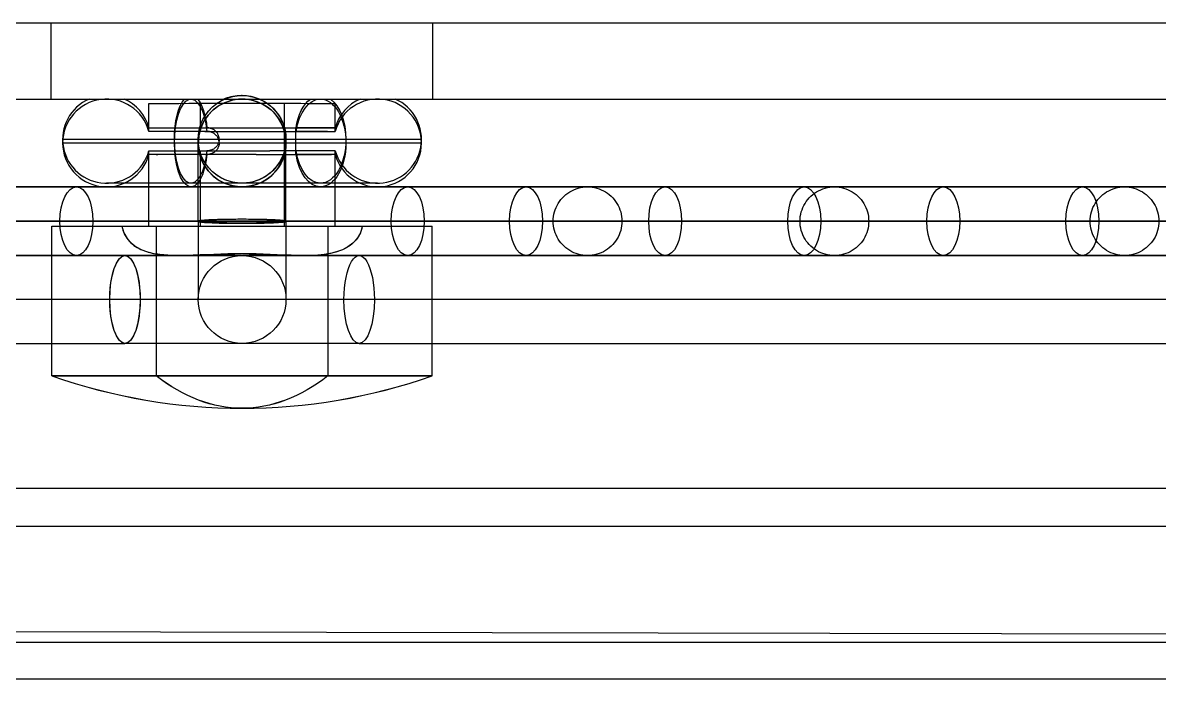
# Model space of a CAD drawing. Extents: x 0 to 390, y 0 to 1157.
# Drawn here: x 290.75 to 320.53, y 299.01 to 316.21 of the extents above; entities that cross this region are included whole.
import ezdxf

# ---------------------------------------------------------------- set-up
doc = ezdxf.new("R2010")
doc.units = 0
doc.layers.add('-15N-THT. THIẾT BỊ ĐÓNG MỞ', color=40, linetype='CONTINUOUS')

# ---------------------------------------------------------------- blocks, each defined once
blk = doc.blocks.new('06 - N - SC VSD CHIẾU HÔNG ATV630C11~C16N4')
at = {"layer": '-15N-THT. THIẾT BỊ ĐÓNG MỞ'}
for p, q in [((-174.5, -262.3), (-12.5, -262.3)), ((-98.498, -264.3), (-98.498, -262.3)), ((-88.502, -264.3), (-88.502, -262.3)), ((-183, -264.3), (-4, -264.3)), ((-94.165, -264.417), (-94.038, -264.339)), ((-94.038, -264.339), (-93.897, -264.276)), ((-93.985, -264.3), (-93.936, -264.281)), ((-93.936, -264.281), (-93.886, -264.263)), ((-93.764, -264.331), (-93.936, -264.386)), ((-93.897, -264.276), (-93.744, -264.231)), ((-93.886, -264.263), (-93.835, -264.248)), ((-93.835, -264.248), (-93.783, -264.235)), ((-93.783, -264.235), (-93.731, -264.224)), ((-93.591, -264.304), (-93.764, -264.331)), ((-93.744, -264.231), (-93.58, -264.208)), ((-93.731, -264.224), (-93.678, -264.216)), ((-93.678, -264.216), (-93.625, -264.21)), ((-93.625, -264.21), (-93.571, -264.206)), ((-93.42, -264.303), (-93.591, -264.304)), ((-93.58, -264.208), (-93.409, -264.208)), ((-93.571, -264.206), (-93.518, -264.205)), ((-93.518, -264.205), (-93.459, -264.206)), ((-93.5, -264.205), (-93.518, -264.205)), ((-93.459, -264.206), (-93.4, -264.211)), ((-93.256, -264.326), (-93.42, -264.303)), ((-93.409, -264.208), (-93.236, -264.236)), ((-93.4, -264.211), (-93.341, -264.218)), ((-93.341, -264.218), (-93.283, -264.229)), ((-93.283, -264.229), (-93.226, -264.242)), ((-93.103, -264.371), (-93.256, -264.326)), ((-93.236, -264.236), (-93.064, -264.291)), ((-93.226, -264.242), (-93.169, -264.259)), ((-93.169, -264.259), (-93.114, -264.278)), ((-93.114, -264.278), (-93.059, -264.3)), ((-93.064, -264.291), (-92.899, -264.374)), ((-95.941, -265.052), (-95.941, -264.412)), ((-95.941, -265.147), (-95.941, -264.412)), ((-94.602, -264.412), (-94.602, -265.052)), ((-94.602, -264.412), (-94.602, -265.147)), ((-94.452, -264.71), (-94.372, -264.605)), ((-94.254, -264.581), (-94.388, -264.719)), ((-94.372, -264.605), (-94.276, -264.506)), ((-94.276, -264.506), (-94.165, -264.417)), ((-94.101, -264.47), (-94.254, -264.581)), ((-93.936, -264.386), (-94.101, -264.47)), ((-92.962, -264.434), (-93.103, -264.371)), ((-92.835, -264.512), (-92.962, -264.434)), ((-92.899, -264.374), (-92.746, -264.486)), ((-92.724, -264.601), (-92.835, -264.512)), ((-92.746, -264.486), (-92.612, -264.624)), ((-92.628, -264.7), (-92.724, -264.601)), ((-92.612, -264.624), (-92.501, -264.785)), ((-92.398, -264.412), (-92.398, -267.629)), ((-92.398, -264.412), (-92.398, -265.147)), ((-91.06, -265.052), (-91.059, -264.412)), ((-91.06, -265.147), (-91.059, -264.412)), ((-94.606, -265.039), (-94.568, -264.929)), ((-94.499, -264.88), (-94.581, -265.059)), ((-94.568, -264.929), (-94.517, -264.818)), ((-94.517, -264.818), (-94.452, -264.71)), ((-94.388, -264.719), (-94.499, -264.88)), ((-92.548, -264.805), (-92.628, -264.7)), ((-92.483, -264.913), (-92.548, -264.805)), ((-92.501, -264.785), (-92.419, -264.964)), ((-92.432, -265.024), (-92.483, -264.913)), ((-92.419, -264.964), (-92.367, -265.156)), ((-95.94, -265.052), (-93.808, -265.052)), ((-94.421, -265.147), (-95.94, -265.147)), ((-95.922, -265.147), (-95.934, -265.147)), ((-94.584, -265.147), (-95.922, -265.147)), ((-95.444, -265.052), (-95.341, -265.052)), ((-95.341, -265.052), (-94.421, -265.052)), ((-94.633, -265.251), (-94.65, -265.52)), ((-94.65, -265.428), (-94.645, -265.253)), ((-94.645, -265.253), (-94.631, -265.147)), ((-94.581, -265.059), (-94.633, -265.251)), ((-94.631, -265.147), (-94.606, -265.039)), ((-94.48, -265.147), (-94.584, -265.147)), ((-94.48, -265.147), (-91.06, -265.147)), ((-94.404, -265.052), (-94.421, -265.052)), ((-94.404, -265.147), (-94.421, -265.147)), ((-94.388, -265.054), (-94.404, -265.052)), ((-94.388, -265.149), (-94.404, -265.147)), ((-94.372, -265.056), (-94.388, -265.054)), ((-94.372, -265.151), (-94.388, -265.149)), ((-94.355, -265.059), (-94.372, -265.056)), ((-94.355, -265.154), (-94.372, -265.151)), ((-94.339, -265.062), (-94.355, -265.059)), ((-94.339, -265.157), (-94.355, -265.154)), ((-94.324, -265.067), (-94.339, -265.062)), ((-94.324, -265.162), (-94.339, -265.157)), ((-94.308, -265.072), (-94.324, -265.067)), ((-94.308, -265.167), (-94.324, -265.162)), ((-94.293, -265.078), (-94.308, -265.072)), ((-94.293, -265.173), (-94.308, -265.167)), ((-94.278, -265.085), (-94.293, -265.078)), ((-94.278, -265.18), (-94.293, -265.173)), ((-94.263, -265.092), (-94.278, -265.085)), ((-94.263, -265.187), (-94.278, -265.18)), ((-94.249, -265.1), (-94.263, -265.092)), ((-94.249, -265.195), (-94.263, -265.187)), ((-94.235, -265.109), (-94.249, -265.1)), ((-94.235, -265.204), (-94.249, -265.195)), ((-94.222, -265.118), (-94.235, -265.109)), ((-94.222, -265.213), (-94.235, -265.204)), ((-94.21, -265.128), (-94.222, -265.118)), ((-94.21, -265.223), (-94.222, -265.213)), ((-94.198, -265.138), (-94.21, -265.128)), ((-94.198, -265.233), (-94.21, -265.223)), ((-94.186, -265.149), (-94.198, -265.138)), ((-94.186, -265.244), (-94.198, -265.233)), ((-94.175, -265.16), (-94.186, -265.149)), ((-94.175, -265.255), (-94.186, -265.244)), ((-94.165, -265.172), (-94.175, -265.16)), ((-94.165, -265.267), (-94.175, -265.255)), ((-94.156, -265.185), (-94.165, -265.172)), ((-94.147, -265.197), (-94.156, -265.185)), ((-94.139, -265.211), (-94.147, -265.197)), ((-94.131, -265.224), (-94.139, -265.211)), ((-94.125, -265.238), (-94.131, -265.224)), ((-94.119, -265.252), (-94.125, -265.238)), ((-94.114, -265.266), (-94.119, -265.252)), ((-93.808, -265.052), (-93.6, -265.052)), ((-93.6, -265.052), (-91.132, -265.052)), ((-92.394, -265.134), (-92.432, -265.024)), ((-92.369, -265.242), (-92.394, -265.134)), ((-92.355, -265.348), (-92.369, -265.242)), ((-92.367, -265.156), (-92.35, -265.428)), ((-91.06, -265.052), (-92.088, -265.052)), ((-92.088, -265.658), (-92.088, -265.052)), ((-91.324, -265.147), (-92.088, -265.147)), ((-92.088, -265.753), (-92.088, -265.147)), ((-91.261, -265.147), (-91.324, -265.147)), ((-91.132, -265.052), (-91.09, -265.052)), ((-98.2, -265.355), (-88.8, -265.355)), ((-98.2, -265.45), (-88.8, -265.45)), ((-94.65, -265.355), (-94.65, -265.355)), ((-94.65, -267.502), (-94.65, -265.355)), ((-94.645, -265.457), (-94.65, -265.428)), ((-94.65, -265.45), (-94.65, -265.45)), ((-94.65, -265.52), (-94.633, -265.649)), ((-94.631, -265.563), (-94.645, -265.457)), ((-94.175, -265.549), (-94.186, -265.561)), ((-94.165, -265.537), (-94.175, -265.549)), ((-94.156, -265.28), (-94.165, -265.267)), ((-94.156, -265.525), (-94.165, -265.537)), ((-94.147, -265.292), (-94.156, -265.28)), ((-94.147, -265.512), (-94.156, -265.525)), ((-94.139, -265.306), (-94.147, -265.292)), ((-94.139, -265.499), (-94.147, -265.512)), ((-94.131, -265.319), (-94.139, -265.306)), ((-94.131, -265.486), (-94.139, -265.499)), ((-94.125, -265.333), (-94.131, -265.319)), ((-94.125, -265.472), (-94.131, -265.486)), ((-94.119, -265.347), (-94.125, -265.333)), ((-94.119, -265.458), (-94.125, -265.472)), ((-94.119, -265.553), (-94.125, -265.567)), ((-94.114, -265.361), (-94.119, -265.347)), ((-94.114, -265.444), (-94.119, -265.458)), ((-94.114, -265.539), (-94.119, -265.553)), ((-94.11, -265.281), (-94.114, -265.266)), ((-94.109, -265.376), (-94.114, -265.361)), ((-94.11, -265.429), (-94.114, -265.444)), ((-94.109, -265.524), (-94.114, -265.539)), ((-94.106, -265.295), (-94.11, -265.281)), ((-94.106, -265.414), (-94.11, -265.429)), ((-94.106, -265.391), (-94.109, -265.376)), ((-94.106, -265.51), (-94.109, -265.524)), ((-94.103, -265.31), (-94.106, -265.295)), ((-94.103, -265.405), (-94.106, -265.391)), ((-94.103, -265.4), (-94.106, -265.414)), ((-94.103, -265.495), (-94.106, -265.51)), ((-94.101, -265.325), (-94.103, -265.31)), ((-94.101, -265.385), (-94.103, -265.4)), ((-94.101, -265.42), (-94.103, -265.405)), ((-94.101, -265.48), (-94.103, -265.495)), ((-94.1, -265.34), (-94.101, -265.325)), ((-94.1, -265.37), (-94.101, -265.385)), ((-94.1, -265.435), (-94.101, -265.42)), ((-94.1, -265.465), (-94.101, -265.48)), ((-94.1, -265.355), (-94.1, -265.34)), ((-94.1, -265.355), (-94.1, -265.37)), ((-94.1, -265.45), (-94.1, -265.435)), ((-94.1, -265.45), (-94.1, -265.465)), ((-92.367, -265.554), (-92.419, -265.746)), ((-92.369, -265.658), (-92.355, -265.552)), ((-92.35, -265.428), (-92.367, -265.554)), ((-92.35, -265.52), (-92.355, -265.348)), ((-92.355, -265.552), (-92.35, -265.52)), ((-92.35, -265.355), (-92.35, -265.355)), ((-92.35, -267.502), (-92.35, -265.355)), ((-92.35, -265.45), (-92.35, -265.45)), ((-95.941, -267.629), (-95.941, -265.658)), ((-95.941, -267.63), (-95.941, -265.753)), ((-95.94, -265.658), (-92.978, -265.658)), ((-95.458, -265.753), (-95.94, -265.753)), ((-95.751, -265.753), (-95.704, -265.753)), ((-94.421, -265.753), (-95.704, -265.753)), ((-95.388, -265.753), (-95.458, -265.753)), ((-93.246, -265.753), (-95.388, -265.753)), ((-94.633, -265.649), (-94.581, -265.841)), ((-94.606, -265.671), (-94.631, -265.563)), ((-94.568, -265.781), (-94.606, -265.671)), ((-94.602, -265.658), (-94.602, -267.629)), ((-94.602, -265.753), (-94.602, -267.63)), ((-94.581, -265.841), (-94.499, -266.02)), ((-94.517, -265.891), (-94.568, -265.781)), ((-94.404, -265.657), (-94.421, -265.658)), ((-94.404, -265.753), (-94.421, -265.753)), ((-94.388, -265.656), (-94.404, -265.657)), ((-94.388, -265.751), (-94.404, -265.753)), ((-94.372, -265.654), (-94.388, -265.656)), ((-94.372, -265.749), (-94.388, -265.751)), ((-94.355, -265.651), (-94.372, -265.654)), ((-94.355, -265.746), (-94.372, -265.749)), ((-94.339, -265.647), (-94.355, -265.651)), ((-94.339, -265.743), (-94.355, -265.746)), ((-94.324, -265.643), (-94.339, -265.647)), ((-94.324, -265.738), (-94.339, -265.743)), ((-94.308, -265.638), (-94.324, -265.643)), ((-94.308, -265.733), (-94.324, -265.738)), ((-94.293, -265.632), (-94.308, -265.638)), ((-94.293, -265.727), (-94.308, -265.733)), ((-94.278, -265.625), (-94.293, -265.632)), ((-94.278, -265.72), (-94.293, -265.727)), ((-94.263, -265.618), (-94.278, -265.625)), ((-94.263, -265.713), (-94.278, -265.72)), ((-94.249, -265.61), (-94.263, -265.618)), ((-94.249, -265.705), (-94.263, -265.713)), ((-94.235, -265.601), (-94.249, -265.61)), ((-94.235, -265.696), (-94.249, -265.705)), ((-94.222, -265.592), (-94.235, -265.601)), ((-94.222, -265.687), (-94.235, -265.696)), ((-94.21, -265.582), (-94.222, -265.592)), ((-94.21, -265.677), (-94.222, -265.687)), ((-94.198, -265.572), (-94.21, -265.582)), ((-94.198, -265.667), (-94.21, -265.677)), ((-94.186, -265.561), (-94.198, -265.572)), ((-94.186, -265.656), (-94.198, -265.667)), ((-94.175, -265.645), (-94.186, -265.656)), ((-94.165, -265.633), (-94.175, -265.645)), ((-94.156, -265.62), (-94.165, -265.633)), ((-94.147, -265.607), (-94.156, -265.62)), ((-94.139, -265.594), (-94.147, -265.607)), ((-94.131, -265.581), (-94.139, -265.594)), ((-94.125, -265.567), (-94.131, -265.581)), ((-93.132, -265.753), (-93.246, -265.753)), ((-93.132, -265.753), (-91.198, -265.753)), ((-92.978, -265.658), (-92.777, -265.658)), ((-91.06, -265.658), (-92.777, -265.658)), ((-92.419, -265.746), (-92.501, -265.925)), ((-92.432, -265.876), (-92.394, -265.766)), ((-92.398, -265.753), (-92.398, -267.63)), ((-92.394, -265.766), (-92.369, -265.658)), ((-91.663, -265.753), (-92.088, -265.753)), ((-91.571, -265.753), (-91.663, -265.753)), ((-91.06, -265.753), (-91.571, -265.753)), ((-91.198, -265.753), (-91.155, -265.753)), ((-91.059, -267.629), (-91.059, -265.658)), ((-91.059, -267.63), (-91.059, -265.753)), ((-94.452, -266), (-94.517, -265.891)), ((-94.499, -266.02), (-94.388, -266.181)), ((-94.372, -266.105), (-94.452, -266)), ((-94.276, -266.203), (-94.372, -266.105)), ((-92.612, -266.086), (-92.746, -266.224)), ((-92.628, -266.2), (-92.548, -266.095)), ((-92.501, -265.925), (-92.612, -266.086)), ((-92.548, -266.095), (-92.483, -265.987)), ((-92.483, -265.987), (-92.432, -265.876)), ((-94.388, -266.181), (-94.254, -266.319)), ((-94.165, -266.293), (-94.276, -266.203)), ((-94.254, -266.319), (-94.101, -266.43)), ((-94.038, -266.371), (-94.165, -266.293)), ((-94.101, -266.43), (-93.936, -266.514)), ((-93.897, -266.434), (-94.038, -266.371)), ((-93.744, -266.479), (-93.897, -266.434)), ((-93.064, -266.419), (-93.236, -266.474)), ((-92.899, -266.335), (-93.064, -266.419)), ((-92.962, -266.466), (-92.835, -266.388)), ((-92.746, -266.224), (-92.899, -266.335)), ((-92.835, -266.388), (-92.724, -266.299)), ((-92.724, -266.299), (-92.628, -266.2)), ((-51.683, -266.601), (-136.476, -266.601)), ((-135.317, -266.6), (-98.459, -266.6)), ((-55.847, -266.601), (-132.196, -266.601)), ((-60.011, -266.601), (-127.916, -266.601)), ((-64.176, -266.6), (-123.636, -266.6)), ((-68.34, -266.6), (-115.513, -266.6)), ((-72.505, -266.6), (-111.869, -266.6)), ((-76.669, -266.6), (-108.226, -266.6)), ((-107.705, -266.6), (-81.031, -266.6)), ((-82.79, -266.6), (-104.582, -266.6)), ((-86.311, -266.6), (-100.938, -266.6)), ((-87.159, -266.6), (-99.957, -266.6)), ((-98.459, -266.6), (-97.693, -266.6)), ((-89.95, -266.505), (-97.05, -266.505)), ((-89.95, -266.6), (-97.05, -266.6)), ((-93.936, -266.514), (-93.764, -266.569)), ((-93.764, -266.569), (-93.591, -266.596)), ((-93.58, -266.502), (-93.744, -266.479)), ((-93.591, -266.596), (-93.42, -266.597)), ((-93.409, -266.501), (-93.58, -266.502)), ((-93.42, -266.597), (-93.256, -266.574)), ((-93.236, -266.474), (-93.409, -266.501)), ((-93.256, -266.574), (-93.103, -266.529)), ((-93.103, -266.529), (-92.962, -266.466)), ((-89.161, -266.6), (-88.404, -266.6)), ((-88.404, -266.6), (-50.524, -266.6)), ((-87.432, -266.6), (-86.062, -266.6)), ((-87.233, -266.6), (-84.316, -266.6)), ((-86.557, -266.6), (-87.159, -266.6)), ((-86.588, -266.6), (-84.46, -266.6)), ((-84.998, -266.6), (-86.311, -266.6)), ((-86.141, -266.6), (-79.48, -266.6)), ((-85.682, -266.6), (-82.044, -266.6)), ((-85.327, -266.6), (-77.929, -266.6)), ((-77.985, -266.6), (-84.998, -266.6)), ((-84.969, -266.765), (-84.918, -266.731)), ((-84.918, -266.731), (-84.864, -266.701)), ((-84.864, -266.701), (-84.809, -266.675)), ((-84.809, -266.675), (-84.751, -266.652)), ((-84.751, -266.652), (-84.693, -266.633)), ((-84.693, -266.633), (-84.633, -266.619)), ((-84.633, -266.619), (-84.573, -266.608)), ((-84.573, -266.608), (-84.511, -266.602)), ((-84.511, -266.602), (-84.45, -266.6)), ((-84.45, -266.6), (-84.389, -266.602)), ((-84.389, -266.602), (-84.327, -266.608)), ((-84.327, -266.608), (-84.267, -266.619)), ((-84.267, -266.619), (-84.207, -266.633)), ((-84.207, -266.633), (-84.149, -266.652)), ((-84.149, -266.652), (-84.091, -266.675)), ((-84.132, -266.6), (-79.771, -266.6)), ((-84.091, -266.675), (-84.036, -266.701)), ((-84.036, -266.701), (-83.982, -266.731)), ((-83.982, -266.731), (-83.931, -266.765)), ((-80.834, -266.6), (-82.79, -266.6)), ((-82.581, -266.6), (-77.499, -266.6)), ((-81.031, -266.6), (-75.226, -266.6)), ((-71.991, -266.6), (-80.834, -266.6)), ((-78.504, -266.765), (-78.453, -266.731)), ((-78.453, -266.731), (-78.399, -266.701)), ((-78.399, -266.701), (-78.344, -266.675)), ((-78.344, -266.675), (-78.286, -266.652)), ((-78.286, -266.652), (-78.228, -266.633)), ((-78.228, -266.633), (-78.168, -266.619)), ((-78.168, -266.619), (-78.108, -266.608)), ((-78.108, -266.608), (-78.046, -266.602)), ((-78.046, -266.602), (-77.985, -266.6)), ((-78.024, -266.6), (-77.985, -266.6)), ((-77.985, -266.6), (-77.924, -266.602)), ((-77.924, -266.602), (-77.862, -266.608)), ((-77.862, -266.608), (-77.802, -266.619)), ((-77.802, -266.619), (-77.742, -266.633)), ((-77.742, -266.633), (-77.684, -266.652)), ((-77.684, -266.652), (-77.626, -266.675)), ((-77.626, -266.675), (-77.571, -266.701)), ((-77.571, -266.701), (-77.517, -266.731)), ((-77.517, -266.731), (-77.466, -266.765)), ((-74.232, -266.6), (-76.669, -266.6)), ((-66.545, -266.6), (-74.232, -266.6)), ((-69.465, -266.6), (-72.505, -266.6)), ((-72.065, -266.6), (-71.32, -266.6)), ((-71.104, -266.6), (-71.991, -266.6)), ((-70.385, -266.6), (-71.32, -266.6)), ((-70.904, -266.765), (-70.853, -266.731)), ((-70.853, -266.731), (-70.799, -266.701)), ((-70.799, -266.701), (-70.744, -266.675)), ((-70.744, -266.675), (-70.686, -266.652)), ((-70.686, -266.652), (-70.628, -266.633)), ((-70.628, -266.633), (-70.568, -266.619)), ((-70.568, -266.619), (-70.508, -266.608)), ((-70.508, -266.608), (-70.446, -266.602)), ((-70.446, -266.602), (-70.385, -266.6)), ((-70.385, -266.6), (-70.324, -266.602)), ((-70.324, -266.602), (-70.262, -266.608)), ((-70.262, -266.608), (-70.202, -266.619)), ((-70.202, -266.619), (-70.142, -266.633)), ((-70.142, -266.633), (-70.084, -266.652)), ((-70.084, -266.652), (-70.026, -266.675)), ((-70.026, -266.675), (-69.971, -266.701)), ((-69.971, -266.701), (-69.917, -266.731)), ((-69.917, -266.731), (-69.866, -266.765)), ((-85.249, -267.086), (-85.219, -267.032)), ((-85.219, -267.032), (-85.185, -266.981)), ((-85.185, -266.981), (-85.148, -266.932)), ((-85.148, -266.932), (-85.108, -266.886)), ((-85.108, -266.886), (-85.064, -266.842)), ((-85.064, -266.842), (-85.018, -266.802)), ((-85.018, -266.802), (-84.969, -266.765)), ((-83.931, -266.765), (-83.882, -266.802)), ((-83.882, -266.802), (-83.836, -266.842)), ((-83.836, -266.842), (-83.792, -266.886)), ((-83.792, -266.886), (-83.752, -266.932)), ((-83.752, -266.932), (-83.715, -266.981)), ((-83.715, -266.981), (-83.681, -267.032)), ((-83.681, -267.032), (-83.651, -267.086)), ((-78.784, -267.086), (-78.754, -267.032)), ((-78.754, -267.032), (-78.72, -266.981)), ((-78.72, -266.981), (-78.683, -266.932)), ((-78.683, -266.932), (-78.643, -266.886)), ((-78.643, -266.886), (-78.599, -266.842)), ((-78.599, -266.842), (-78.553, -266.802)), ((-78.553, -266.802), (-78.504, -266.765)), ((-77.466, -266.765), (-77.417, -266.802)), ((-77.417, -266.802), (-77.371, -266.842)), ((-77.371, -266.842), (-77.327, -266.886)), ((-77.327, -266.886), (-77.287, -266.932)), ((-77.287, -266.932), (-77.25, -266.981)), ((-77.25, -266.981), (-77.216, -267.032)), ((-77.216, -267.032), (-77.186, -267.086)), ((-71.184, -267.086), (-71.154, -267.032)), ((-71.154, -267.032), (-71.12, -266.981)), ((-71.12, -266.981), (-71.083, -266.932)), ((-71.083, -266.932), (-71.043, -266.886)), ((-71.043, -266.886), (-70.999, -266.842)), ((-70.999, -266.842), (-70.953, -266.802)), ((-70.953, -266.802), (-70.904, -266.765)), ((-69.866, -266.765), (-69.817, -266.802)), ((-69.817, -266.802), (-69.771, -266.842)), ((-69.771, -266.842), (-69.727, -266.886)), ((-69.727, -266.886), (-69.687, -266.932)), ((-69.687, -266.932), (-69.65, -266.981)), ((-69.65, -266.981), (-69.616, -267.032)), ((-69.616, -267.032), (-69.586, -267.086)), ((-85.342, -267.377), (-85.331, -267.317)), ((-85.331, -267.317), (-85.317, -267.257)), ((-85.317, -267.257), (-85.298, -267.199)), ((-85.298, -267.199), (-85.275, -267.141)), ((-85.275, -267.141), (-85.249, -267.086)), ((-83.651, -267.086), (-83.625, -267.141)), ((-83.625, -267.141), (-83.602, -267.199)), ((-83.602, -267.199), (-83.583, -267.257)), ((-83.583, -267.257), (-83.569, -267.317)), ((-83.569, -267.317), (-83.558, -267.377)), ((-78.877, -267.377), (-78.866, -267.317)), ((-78.866, -267.317), (-78.852, -267.257)), ((-78.852, -267.257), (-78.833, -267.199)), ((-78.833, -267.199), (-78.811, -267.141)), ((-78.811, -267.141), (-78.784, -267.086)), ((-77.186, -267.086), (-77.16, -267.141)), ((-77.16, -267.141), (-77.137, -267.199)), ((-77.137, -267.199), (-77.118, -267.257)), ((-77.118, -267.257), (-77.104, -267.317)), ((-77.104, -267.317), (-77.093, -267.377)), ((-71.277, -267.378), (-71.266, -267.317)), ((-71.266, -267.317), (-71.252, -267.257)), ((-71.252, -267.257), (-71.233, -267.199)), ((-71.233, -267.199), (-71.211, -267.142)), ((-71.211, -267.142), (-71.184, -267.086)), ((-69.586, -267.086), (-69.56, -267.142)), ((-69.56, -267.142), (-69.537, -267.199)), ((-69.537, -267.199), (-69.518, -267.257)), ((-69.518, -267.257), (-69.504, -267.317)), ((-69.504, -267.317), (-69.493, -267.378)), ((-61.438, -267.501), (-124.785, -267.501)), ((-122.238, -267.5), (-65.555, -267.5)), ((-66.156, -267.501), (-120.138, -267.501)), ((-71.901, -267.501), (-115.813, -267.501)), ((-95.989, -267.5), (-111.438, -267.5)), ((-77.013, -267.5), (-110.621, -267.5)), ((-69.339, -267.5), (-107.794, -267.5)), ((-82.517, -267.5), (-105.038, -267.5)), ((-74.605, -267.5), (-104.15, -267.5)), ((-103.45, -267.5), (-98.27, -267.5)), ((-79.956, -267.5), (-100.507, -267.5)), ((-98.48, -271.549), (-98.48, -267.629)), ((-98.48, -271.55), (-98.48, -267.63)), ((-85.35, -267.5), (-97.407, -267.5)), ((-96.648, -267.629), (-96.598, -267.802)), ((-96.648, -267.63), (-96.636, -267.688)), ((-95.089, -267.5), (-95.989, -267.5)), ((-95.749, -267.629), (-95.749, -271.549)), ((-91.487, -267.5), (-95.089, -267.5)), ((-94.65, -267.496), (-94.649, -267.493)), ((-94.65, -267.497), (-94.65, -267.496)), ((-94.65, -267.496), (-94.65, -267.496)), ((-94.649, -267.498), (-94.65, -267.497)), ((-94.648, -267.499), (-94.65, -267.502)), ((-94.65, -267.5), (-94.65, -269.55)), ((-94.65, -267.502), (-94.648, -267.505)), ((-94.649, -267.493), (-94.644, -267.49)), ((-94.648, -267.499), (-94.649, -267.498)), ((-94.643, -267.497), (-94.648, -267.499)), ((-94.647, -267.499), (-94.648, -267.499)), ((-94.648, -267.505), (-94.643, -267.508)), ((-94.646, -267.5), (-94.647, -267.499)), ((-94.64, -267.502), (-94.646, -267.5)), ((-94.644, -267.49), (-94.637, -267.487)), ((-94.634, -267.494), (-94.643, -267.497)), ((-94.643, -267.508), (-94.634, -267.511)), ((-94.632, -267.505), (-94.64, -267.502)), ((-94.637, -267.487), (-94.626, -267.485)), ((-94.622, -267.491), (-94.634, -267.494)), ((-94.634, -267.511), (-94.622, -267.514)), ((-94.621, -267.507), (-94.632, -267.505)), ((-94.626, -267.485), (-94.611, -267.482)), ((-94.607, -267.488), (-94.622, -267.491)), ((-94.622, -267.514), (-94.607, -267.517)), ((-94.608, -267.51), (-94.621, -267.507)), ((-94.611, -267.482), (-94.593, -267.479)), ((-94.591, -267.513), (-94.608, -267.51)), ((-94.588, -267.485), (-94.607, -267.488)), ((-94.607, -267.517), (-94.588, -267.519)), ((-94.593, -267.479), (-94.571, -267.476)), ((-94.571, -267.515), (-94.591, -267.513)), ((-94.566, -267.483), (-94.588, -267.485)), ((-94.588, -267.519), (-94.566, -267.522)), ((-94.571, -267.476), (-94.545, -267.473)), ((-94.547, -267.518), (-94.571, -267.515)), ((-94.54, -267.48), (-94.566, -267.483)), ((-94.566, -267.522), (-94.54, -267.525)), ((-94.52, -267.52), (-94.547, -267.518)), ((-94.545, -267.473), (-94.514, -267.47)), ((-94.512, -267.478), (-94.54, -267.48)), ((-94.54, -267.525), (-94.512, -267.527)), ((-94.49, -267.523), (-94.52, -267.52)), ((-94.514, -267.47), (-94.479, -267.468)), ((-94.481, -267.475), (-94.512, -267.478)), ((-94.512, -267.527), (-94.481, -267.53)), ((-94.456, -267.525), (-94.49, -267.523)), ((-94.447, -267.473), (-94.481, -267.475)), ((-94.481, -267.53), (-94.447, -267.532)), ((-94.479, -267.468), (-94.439, -267.465)), ((-94.418, -267.528), (-94.456, -267.525)), ((-94.411, -267.47), (-94.447, -267.473)), ((-94.447, -267.532), (-94.411, -267.534)), ((-94.439, -267.465), (-94.394, -267.462)), ((-94.376, -267.53), (-94.418, -267.528)), ((-94.372, -267.468), (-94.411, -267.47)), ((-94.411, -267.534), (-94.372, -267.536)), ((-94.394, -267.462), (-94.345, -267.459)), ((-94.33, -267.533), (-94.376, -267.53)), ((-94.331, -267.466), (-94.372, -267.468)), ((-94.372, -267.536), (-94.331, -267.538)), ((-94.345, -267.459), (-94.291, -267.457)), ((-94.287, -267.464), (-94.331, -267.466)), ((-94.331, -267.538), (-94.287, -267.54)), ((-94.281, -267.535), (-94.33, -267.533)), ((-94.291, -267.457), (-94.231, -267.454)), ((-94.242, -267.462), (-94.287, -267.464)), ((-94.287, -267.54), (-94.242, -267.542)), ((-94.227, -267.537), (-94.281, -267.535)), ((-94.195, -267.461), (-94.242, -267.462)), ((-94.242, -267.542), (-94.195, -267.544)), ((-94.231, -267.454), (-94.167, -267.452)), ((-94.17, -267.539), (-94.227, -267.537)), ((-94.146, -267.459), (-94.195, -267.461)), ((-94.195, -267.544), (-94.146, -267.546)), ((-94.108, -267.541), (-94.17, -267.539)), ((-94.167, -267.452), (-94.098, -267.45)), ((-94.096, -267.458), (-94.146, -267.459)), ((-94.146, -267.546), (-94.096, -267.547)), ((-94.043, -267.543), (-94.108, -267.541)), ((-94.098, -267.45), (-94.024, -267.448)), ((-94.044, -267.456), (-94.096, -267.458)), ((-94.096, -267.547), (-94.044, -267.548)), ((-93.992, -267.455), (-94.044, -267.456)), ((-94.044, -267.548), (-93.992, -267.55)), ((-93.975, -267.544), (-94.043, -267.543)), ((-94.024, -267.448), (-93.946, -267.446)), ((-93.938, -267.454), (-93.992, -267.455)), ((-93.992, -267.55), (-93.938, -267.551)), ((-93.902, -267.546), (-93.975, -267.544)), ((-93.946, -267.446), (-93.863, -267.445)), ((-93.884, -267.453), (-93.938, -267.454)), ((-93.938, -267.551), (-93.884, -267.552)), ((-93.827, -267.547), (-93.902, -267.546)), ((-93.83, -267.452), (-93.884, -267.453)), ((-93.884, -267.552), (-93.83, -267.552)), ((-93.863, -267.445), (-93.777, -267.444)), ((-93.775, -267.452), (-93.83, -267.452)), ((-93.83, -267.552), (-93.775, -267.553)), ((-93.749, -267.548), (-93.827, -267.547)), ((-93.777, -267.444), (-93.687, -267.443)), ((-93.72, -267.451), (-93.775, -267.452)), ((-93.775, -267.553), (-93.72, -267.554)), ((-93.668, -267.548), (-93.749, -267.548)), ((-93.664, -267.451), (-93.72, -267.451)), ((-93.72, -267.554), (-93.664, -267.554)), ((-93.687, -267.443), (-93.595, -267.442)), ((-93.585, -267.549), (-93.668, -267.548)), ((-93.609, -267.45), (-93.664, -267.451)), ((-93.664, -267.554), (-93.609, -267.554)), ((-93.554, -267.45), (-93.609, -267.45)), ((-93.609, -267.554), (-93.554, -267.555)), ((-93.595, -267.442), (-93.5, -267.442)), ((-93.5, -267.549), (-93.585, -267.549)), ((-93.5, -267.45), (-93.554, -267.45)), ((-93.554, -267.555), (-93.5, -267.555)), ((-93.5, -267.442), (-93.446, -267.442)), ((-93.409, -267.45), (-93.5, -267.45)), ((-93.438, -267.549), (-93.5, -267.549)), ((-93.5, -267.555), (-93.409, -267.554)), ((-93.446, -267.442), (-93.391, -267.442)), ((-93.375, -267.549), (-93.438, -267.549)), ((-93.32, -267.451), (-93.409, -267.45)), ((-93.409, -267.554), (-93.32, -267.554)), ((-93.391, -267.442), (-93.336, -267.443)), ((-93.312, -267.548), (-93.375, -267.549)), ((-93.336, -267.443), (-93.28, -267.443)), ((-93.233, -267.451), (-93.32, -267.451)), ((-93.32, -267.554), (-93.233, -267.553)), ((-93.249, -267.548), (-93.312, -267.548)), ((-93.28, -267.443), (-93.225, -267.444)), ((-93.187, -267.547), (-93.249, -267.548)), ((-93.15, -267.453), (-93.233, -267.451)), ((-93.233, -267.553), (-93.15, -267.552)), ((-93.225, -267.444), (-93.17, -267.444)), ((-93.124, -267.546), (-93.187, -267.547)), ((-93.17, -267.444), (-93.116, -267.445)), ((-93.07, -267.454), (-93.15, -267.453)), ((-93.15, -267.552), (-93.07, -267.551)), ((-93.063, -267.545), (-93.124, -267.546)), ((-93.116, -267.445), (-93.061, -267.446)), ((-92.994, -267.455), (-93.07, -267.454)), ((-93.07, -267.551), (-92.994, -267.549)), ((-93.002, -267.544), (-93.063, -267.545)), ((-93.061, -267.446), (-93.008, -267.447)), ((-93.008, -267.447), (-92.956, -267.448)), ((-92.942, -267.542), (-93.002, -267.544)), ((-92.922, -267.457), (-92.994, -267.455)), ((-92.994, -267.549), (-92.922, -267.547)), ((-92.956, -267.448), (-92.904, -267.45)), ((-92.884, -267.541), (-92.942, -267.542)), ((-92.855, -267.459), (-92.922, -267.457)), ((-92.922, -267.547), (-92.855, -267.546)), ((-92.904, -267.45), (-92.854, -267.451)), ((-92.828, -267.539), (-92.884, -267.541)), ((-92.791, -267.461), (-92.855, -267.459)), ((-92.855, -267.546), (-92.791, -267.543)), ((-92.854, -267.451), (-92.805, -267.453)), ((-92.773, -267.537), (-92.828, -267.539)), ((-92.805, -267.453), (-92.758, -267.455)), ((-92.733, -267.463), (-92.791, -267.461)), ((-92.791, -267.543), (-92.733, -267.541)), ((-92.721, -267.535), (-92.773, -267.537)), ((-92.758, -267.455), (-92.713, -267.457)), ((-92.678, -267.466), (-92.733, -267.463)), ((-92.733, -267.541), (-92.678, -267.539)), ((-92.671, -267.533), (-92.721, -267.535)), ((-92.713, -267.457), (-92.669, -267.459)), ((-92.629, -267.468), (-92.678, -267.466)), ((-92.678, -267.539), (-92.629, -267.536)), ((-92.624, -267.53), (-92.671, -267.533)), ((-92.669, -267.459), (-92.628, -267.461)), ((-92.584, -267.471), (-92.629, -267.468)), ((-92.629, -267.536), (-92.584, -267.534)), ((-92.628, -267.461), (-92.589, -267.463)), ((-92.58, -267.528), (-92.624, -267.53)), ((-92.589, -267.463), (-92.553, -267.465)), ((-92.543, -267.473), (-92.584, -267.471)), ((-92.584, -267.534), (-92.543, -267.531)), ((-92.54, -267.525), (-92.58, -267.528)), ((-92.553, -267.465), (-92.519, -267.468)), ((-92.506, -267.476), (-92.543, -267.473)), ((-92.543, -267.531), (-92.506, -267.529)), ((-92.502, -267.522), (-92.54, -267.525)), ((-92.519, -267.468), (-92.488, -267.47)), ((-92.474, -267.479), (-92.506, -267.476)), ((-92.506, -267.529), (-92.474, -267.526)), ((-92.469, -267.519), (-92.502, -267.522)), ((-92.488, -267.47), (-92.46, -267.473)), ((-92.446, -267.481), (-92.474, -267.479)), ((-92.474, -267.526), (-92.446, -267.523)), ((-92.439, -267.516), (-92.469, -267.519)), ((-92.46, -267.473), (-92.434, -267.475)), ((-92.422, -267.484), (-92.446, -267.481)), ((-92.446, -267.523), (-92.422, -267.521)), ((-92.414, -267.513), (-92.439, -267.516)), ((-92.434, -267.475), (-92.412, -267.478)), ((-92.402, -267.487), (-92.422, -267.484)), ((-92.422, -267.521), (-92.402, -267.518)), ((-92.392, -267.51), (-92.414, -267.513)), ((-92.412, -267.478), (-92.393, -267.481)), ((-92.385, -267.489), (-92.402, -267.487)), ((-92.402, -267.518), (-92.385, -267.515)), ((-92.393, -267.481), (-92.378, -267.484)), ((-92.375, -267.507), (-92.392, -267.51)), ((-92.372, -267.492), (-92.385, -267.489)), ((-92.385, -267.515), (-92.372, -267.513)), ((-92.378, -267.484), (-92.366, -267.487)), ((-92.362, -267.503), (-92.375, -267.507)), ((-92.362, -267.495), (-92.372, -267.492)), ((-92.372, -267.513), (-92.362, -267.51)), ((-92.366, -267.487), (-92.357, -267.49)), ((-92.355, -267.497), (-92.362, -267.495)), ((-92.354, -267.5), (-92.362, -267.503)), ((-92.362, -267.51), (-92.355, -267.507)), ((-92.357, -267.49), (-92.352, -267.493)), ((-92.351, -267.5), (-92.355, -267.497)), ((-92.355, -267.507), (-92.351, -267.505)), ((-92.353, -267.499), (-92.354, -267.5)), ((-92.352, -267.499), (-92.353, -267.499)), ((-92.352, -267.493), (-92.35, -267.496)), ((-92.351, -267.498), (-92.352, -267.499)), ((-92.35, -267.497), (-92.351, -267.498)), ((-92.35, -267.502), (-92.351, -267.5)), ((-92.351, -267.505), (-92.35, -267.502)), ((-92.35, -267.496), (-92.35, -267.496)), ((-92.35, -267.496), (-92.35, -267.497)), ((-92.35, -267.5), (-92.35, -269.55)), ((-90.588, -267.5), (-91.487, -267.5)), ((-91.251, -267.63), (-91.251, -271.55)), ((-64.841, -267.5), (-90.588, -267.5)), ((-90.352, -267.63), (-90.402, -267.803)), ((-90.352, -267.629), (-90.364, -267.687)), ((-88.52, -271.549), (-88.52, -267.629)), ((-88.52, -271.55), (-88.52, -267.63)), ((-85.35, -267.5), (-85.348, -267.439)), ((-85.348, -267.561), (-85.35, -267.5)), ((-85.348, -267.439), (-85.342, -267.377)), ((-85.342, -267.623), (-85.348, -267.561)), ((-85.331, -267.683), (-85.342, -267.623)), ((-83.738, -267.5), (-83.843, -267.5)), ((-83.55, -267.5), (-83.738, -267.5)), ((-83.558, -267.623), (-83.569, -267.683)), ((-83.558, -267.377), (-83.552, -267.439)), ((-83.552, -267.561), (-83.558, -267.623)), ((-83.552, -267.439), (-83.55, -267.5)), ((-83.55, -267.5), (-83.552, -267.561)), ((-81.469, -267.5), (-82.517, -267.5)), ((-59.727, -267.5), (-81.469, -267.5)), ((-79.707, -267.5), (-79.956, -267.5)), ((-79.382, -267.5), (-79.807, -267.5)), ((-77.085, -267.5), (-79.707, -267.5)), ((-78.885, -267.5), (-78.883, -267.439)), ((-78.883, -267.561), (-78.885, -267.5)), ((-78.883, -267.439), (-78.877, -267.377)), ((-78.877, -267.623), (-78.883, -267.561)), ((-78.866, -267.683), (-78.877, -267.623)), ((-77.093, -267.623), (-77.104, -267.683)), ((-77.093, -267.377), (-77.087, -267.439)), ((-77.087, -267.561), (-77.093, -267.623)), ((-77.087, -267.439), (-77.085, -267.5)), ((-77.085, -267.5), (-77.087, -267.561)), ((-75.815, -267.5), (-77.013, -267.5)), ((-75.48, -267.5), (-75.881, -267.5)), ((-55.745, -267.5), (-75.815, -267.5)), ((-40.923, -267.5), (-75.48, -267.5)), ((-74.329, -267.5), (-74.605, -267.5)), ((-71.285, -267.5), (-74.329, -267.5)), ((-72.556, -267.5), (-73.152, -267.5)), ((-70.554, -267.5), (-71.901, -267.501)), ((-71.285, -267.5), (-71.283, -267.439)), ((-71.283, -267.562), (-71.285, -267.5)), ((-71.283, -267.439), (-71.277, -267.378)), ((-71.277, -267.623), (-71.283, -267.562)), ((-71.266, -267.683), (-71.277, -267.623)), ((-69.786, -267.5), (-70.571, -267.5)), ((-51.314, -267.5), (-70.554, -267.5)), ((-69.604, -267.5), (-69.671, -267.5)), ((-69.485, -267.5), (-69.604, -267.5)), ((-69.493, -267.623), (-69.504, -267.683)), ((-69.493, -267.378), (-69.487, -267.439)), ((-69.487, -267.562), (-69.493, -267.623)), ((-69.487, -267.439), (-69.485, -267.5)), ((-69.485, -267.5), (-69.487, -267.562)), ((-96.636, -267.688), (-96.62, -267.743)), ((-96.62, -267.743), (-96.6, -267.797)), ((-96.6, -267.797), (-96.576, -267.849)), ((-96.598, -267.802), (-96.512, -267.953)), ((-96.576, -267.849), (-96.549, -267.898)), ((-96.549, -267.898), (-96.518, -267.944)), ((-90.402, -267.803), (-90.488, -267.953)), ((-90.451, -267.897), (-90.482, -267.943)), ((-90.424, -267.848), (-90.451, -267.897)), ((-90.4, -267.797), (-90.424, -267.848)), ((-90.38, -267.743), (-90.4, -267.797)), ((-90.364, -267.687), (-90.38, -267.743)), ((-85.317, -267.743), (-85.331, -267.683)), ((-85.298, -267.801), (-85.317, -267.743)), ((-85.275, -267.859), (-85.298, -267.801)), ((-85.249, -267.914), (-85.275, -267.859)), ((-85.219, -267.968), (-85.249, -267.914)), ((-83.651, -267.914), (-83.681, -267.968)), ((-83.625, -267.859), (-83.651, -267.914)), ((-83.602, -267.801), (-83.625, -267.859)), ((-83.583, -267.743), (-83.602, -267.801)), ((-83.569, -267.683), (-83.583, -267.743)), ((-78.852, -267.743), (-78.866, -267.683)), ((-78.833, -267.801), (-78.852, -267.743)), ((-78.811, -267.859), (-78.833, -267.801)), ((-78.784, -267.914), (-78.811, -267.859)), ((-78.754, -267.968), (-78.784, -267.914)), ((-77.186, -267.914), (-77.216, -267.968)), ((-77.16, -267.859), (-77.186, -267.914)), ((-77.137, -267.801), (-77.16, -267.859)), ((-77.118, -267.743), (-77.137, -267.801)), ((-77.104, -267.683), (-77.118, -267.743)), ((-71.252, -267.743), (-71.266, -267.683)), ((-71.233, -267.802), (-71.252, -267.743)), ((-71.211, -267.859), (-71.233, -267.802)), ((-71.184, -267.914), (-71.211, -267.859)), ((-71.154, -267.968), (-71.184, -267.914)), ((-69.586, -267.914), (-69.616, -267.968)), ((-69.56, -267.859), (-69.586, -267.914)), ((-69.537, -267.802), (-69.56, -267.859)), ((-69.518, -267.743), (-69.537, -267.802)), ((-69.504, -267.683), (-69.518, -267.743)), ((-96.518, -267.944), (-96.486, -267.987)), ((-96.512, -267.953), (-96.401, -268.076)), ((-96.486, -267.987), (-96.45, -268.028)), ((-96.45, -268.028), (-96.413, -268.066)), ((-96.413, -268.066), (-96.373, -268.101)), ((-96.401, -268.076), (-96.271, -268.174)), ((-96.373, -268.101), (-96.332, -268.133)), ((-96.332, -268.133), (-96.289, -268.163)), ((-96.289, -268.163), (-96.245, -268.19)), ((-96.271, -268.174), (-96.128, -268.249)), ((-96.245, -268.19), (-96.199, -268.215)), ((-96.199, -268.215), (-96.152, -268.238)), ((-96.152, -268.238), (-96.104, -268.259)), ((-90.848, -268.238), (-90.896, -268.258)), ((-90.729, -268.174), (-90.872, -268.249)), ((-90.801, -268.215), (-90.848, -268.238)), ((-90.755, -268.19), (-90.801, -268.215)), ((-90.711, -268.162), (-90.755, -268.19)), ((-90.599, -268.077), (-90.729, -268.174)), ((-90.668, -268.133), (-90.711, -268.162)), ((-90.627, -268.1), (-90.668, -268.133)), ((-90.587, -268.065), (-90.627, -268.1)), ((-90.488, -267.953), (-90.599, -268.077)), ((-90.55, -268.027), (-90.587, -268.065)), ((-90.514, -267.987), (-90.55, -268.027)), ((-90.482, -267.943), (-90.514, -267.987)), ((-85.185, -268.019), (-85.219, -267.968)), ((-85.148, -268.068), (-85.185, -268.019)), ((-85.108, -268.114), (-85.148, -268.068)), ((-85.064, -268.158), (-85.108, -268.114)), ((-85.018, -268.198), (-85.064, -268.158)), ((-84.969, -268.235), (-85.018, -268.198)), ((-84.918, -268.269), (-84.969, -268.235)), ((-83.931, -268.235), (-83.982, -268.269)), ((-83.882, -268.198), (-83.931, -268.235)), ((-83.836, -268.158), (-83.882, -268.198)), ((-83.792, -268.114), (-83.836, -268.158)), ((-83.752, -268.068), (-83.792, -268.114)), ((-83.715, -268.019), (-83.752, -268.068)), ((-83.681, -267.968), (-83.715, -268.019)), ((-78.72, -268.019), (-78.754, -267.968)), ((-78.683, -268.068), (-78.72, -268.019)), ((-78.643, -268.114), (-78.683, -268.068)), ((-78.599, -268.158), (-78.643, -268.114)), ((-78.553, -268.198), (-78.599, -268.158)), ((-78.504, -268.235), (-78.553, -268.198)), ((-78.453, -268.269), (-78.504, -268.235)), ((-77.466, -268.235), (-77.517, -268.269)), ((-77.417, -268.198), (-77.466, -268.235)), ((-77.371, -268.158), (-77.417, -268.198)), ((-77.327, -268.114), (-77.371, -268.158)), ((-77.287, -268.068), (-77.327, -268.114)), ((-77.25, -268.019), (-77.287, -268.068)), ((-77.216, -267.968), (-77.25, -268.019)), ((-71.12, -268.019), (-71.154, -267.968)), ((-71.083, -268.068), (-71.12, -268.019)), ((-71.043, -268.114), (-71.083, -268.068)), ((-70.999, -268.158), (-71.043, -268.114)), ((-70.953, -268.198), (-70.999, -268.158)), ((-70.904, -268.235), (-70.953, -268.198)), ((-70.853, -268.269), (-70.904, -268.235)), ((-69.866, -268.235), (-69.917, -268.269)), ((-69.817, -268.198), (-69.866, -268.235)), ((-69.771, -268.158), (-69.817, -268.198)), ((-69.727, -268.114), (-69.771, -268.158)), ((-69.687, -268.068), (-69.727, -268.114)), ((-69.65, -268.019), (-69.687, -268.068)), ((-69.616, -267.968), (-69.65, -268.019)), ((-164.257, -268.4), (-22.743, -268.4)), ((-132.314, -268.4), (-53.228, -268.4)), ((-93.535, -268.401), (-127.916, -268.401)), ((-93.533, -268.4), (-123.636, -268.4)), ((-93.531, -268.4), (-119.356, -268.4)), ((-93.528, -268.4), (-118.076, -268.4)), ((-93.525, -268.4), (-113.201, -268.4)), ((-95.139, -268.401), (-113.174, -268.401)), ((-93.522, -268.4), (-108.326, -268.4)), ((-93.538, -268.401), (-106.332, -268.401)), ((-94.484, -268.4), (-104.57, -268.4)), ((-93.513, -268.4), (-101.892, -268.4)), ((-96.128, -268.249), (-95.976, -268.304)), ((-96.104, -268.259), (-96.056, -268.278)), ((-96.056, -268.278), (-96.006, -268.295)), ((-96.006, -268.295), (-95.956, -268.31)), ((-95.976, -268.304), (-95.817, -268.344)), ((-95.956, -268.31), (-95.905, -268.324)), ((-95.905, -268.324), (-95.854, -268.337)), ((-95.854, -268.337), (-95.802, -268.348)), ((-95.817, -268.344), (-95.653, -268.372)), ((-95.802, -268.348), (-95.749, -268.358)), ((-95.651, -268.372), (-95.749, -268.358)), ((-95.749, -268.358), (-95.749, -271.55)), ((-95.653, -268.372), (-95.484, -268.389)), ((-95.55, -268.384), (-95.651, -268.372)), ((-95.449, -268.392), (-95.55, -268.384)), ((-95.484, -268.389), (-95.313, -268.397)), ((-95.346, -268.397), (-95.449, -268.392)), ((-95.242, -268.4), (-95.346, -268.397)), ((-95.313, -268.397), (-95.139, -268.4)), ((-95.138, -268.4), (-95.242, -268.4)), ((-95.139, -268.4), (-94.963, -268.398)), ((-94.961, -268.398), (-95.138, -268.4)), ((-94.963, -268.398), (-94.784, -268.393)), ((-94.782, -268.393), (-94.961, -268.398)), ((-94.784, -268.393), (-94.604, -268.385)), ((-94.602, -268.385), (-94.782, -268.393)), ((-94.604, -268.385), (-94.422, -268.377)), ((-94.421, -268.377), (-94.602, -268.385)), ((-93.517, -268.4), (-94.484, -268.4)), ((-94.422, -268.377), (-94.239, -268.368)), ((-94.238, -268.369), (-94.421, -268.377)), ((-94.239, -268.368), (-94.056, -268.361)), ((-94.054, -268.362), (-94.238, -268.369)), ((-94.056, -268.361), (-93.871, -268.355)), ((-93.87, -268.356), (-94.054, -268.362)), ((-93.871, -268.355), (-93.686, -268.352)), ((-93.684, -268.352), (-93.87, -268.356)), ((-93.686, -268.352), (-93.501, -268.35)), ((-93.499, -268.351), (-93.684, -268.352)), ((-93.501, -268.35), (-93.316, -268.351)), ((-93.314, -268.352), (-93.499, -268.351)), ((-85.302, -268.4), (-93.487, -268.4)), ((-92.381, -268.4), (-93.483, -268.4)), ((-79, -268.4), (-93.478, -268.4)), ((-74.232, -268.4), (-93.475, -268.4)), ((-69.465, -268.4), (-93.472, -268.4)), ((-64.697, -268.4), (-93.469, -268.4)), ((-59.929, -268.4), (-93.467, -268.4)), ((-55.162, -268.401), (-93.465, -268.401)), ((-83.709, -268.401), (-93.462, -268.401)), ((-93.316, -268.351), (-93.13, -268.355)), ((-93.129, -268.356), (-93.314, -268.352)), ((-93.13, -268.355), (-92.946, -268.361)), ((-92.944, -268.362), (-93.129, -268.356)), ((-92.946, -268.361), (-92.762, -268.368)), ((-92.761, -268.369), (-92.944, -268.362)), ((-92.762, -268.368), (-92.579, -268.376)), ((-92.578, -268.377), (-92.761, -268.369)), ((-92.579, -268.376), (-92.398, -268.385)), ((-92.396, -268.386), (-92.578, -268.377)), ((-92.398, -268.385), (-92.218, -268.392)), ((-92.216, -268.393), (-92.396, -268.386)), ((-82.63, -268.4), (-92.381, -268.4)), ((-92.218, -268.392), (-92.039, -268.397)), ((-92.037, -268.399), (-92.216, -268.393)), ((-92.039, -268.397), (-91.862, -268.4)), ((-91.861, -268.401), (-92.037, -268.399)), ((-91.862, -268.4), (-91.758, -268.399)), ((-91.687, -268.398), (-91.861, -268.401)), ((-76.889, -268.401), (-91.861, -268.401)), ((-91.758, -268.399), (-91.654, -268.396)), ((-91.516, -268.389), (-91.687, -268.398)), ((-91.654, -268.396), (-91.551, -268.391)), ((-91.551, -268.391), (-91.45, -268.383)), ((-91.347, -268.372), (-91.516, -268.389)), ((-91.45, -268.383), (-91.349, -268.372)), ((-91.349, -268.372), (-91.251, -268.357)), ((-91.183, -268.345), (-91.347, -268.372)), ((-91.198, -268.347), (-91.251, -268.357)), ((-91.251, -268.357), (-91.251, -271.549)), ((-91.146, -268.336), (-91.198, -268.347)), ((-91.024, -268.305), (-91.183, -268.345)), ((-91.095, -268.324), (-91.146, -268.336)), ((-91.044, -268.31), (-91.095, -268.324)), ((-90.994, -268.294), (-91.044, -268.31)), ((-90.872, -268.249), (-91.024, -268.305)), ((-90.944, -268.277), (-90.994, -268.294)), ((-90.896, -268.258), (-90.944, -268.277)), ((-85.079, -268.4), (-85.302, -268.4)), ((-84.864, -268.299), (-84.918, -268.269)), ((-84.809, -268.325), (-84.864, -268.299)), ((-84.751, -268.348), (-84.809, -268.325)), ((-84.693, -268.367), (-84.751, -268.348)), ((-84.633, -268.381), (-84.693, -268.367)), ((-84.573, -268.392), (-84.633, -268.381)), ((-84.511, -268.398), (-84.573, -268.392)), ((-84.45, -268.4), (-84.511, -268.398)), ((-84.389, -268.398), (-84.45, -268.4)), ((-84.327, -268.392), (-84.389, -268.398)), ((-84.267, -268.381), (-84.327, -268.392)), ((-84.207, -268.367), (-84.267, -268.381)), ((-84.149, -268.348), (-84.207, -268.367)), ((-84.091, -268.326), (-84.149, -268.348)), ((-84.036, -268.299), (-84.091, -268.326)), ((-83.982, -268.269), (-84.036, -268.299)), ((-78.895, -268.401), (-83.709, -268.401)), ((-81.597, -268.4), (-82.63, -268.4)), ((-81.597, -268.4), (-77.985, -268.4)), ((-77.305, -268.4), (-79, -268.4)), ((-55.847, -268.401), (-78.895, -268.401)), ((-78.399, -268.299), (-78.453, -268.269)), ((-78.344, -268.326), (-78.399, -268.299)), ((-78.286, -268.348), (-78.344, -268.326)), ((-78.339, -268.4), (-78.143, -268.4)), ((-78.228, -268.367), (-78.286, -268.348)), ((-78.168, -268.381), (-78.228, -268.367)), ((-78.108, -268.392), (-78.168, -268.381)), ((-78.046, -268.398), (-78.108, -268.392)), ((-77.985, -268.4), (-78.046, -268.398)), ((-77.924, -268.398), (-77.985, -268.4)), ((-77.862, -268.392), (-77.924, -268.398)), ((-77.802, -268.381), (-77.862, -268.392)), ((-77.742, -268.367), (-77.802, -268.381)), ((-77.684, -268.348), (-77.742, -268.367)), ((-77.626, -268.326), (-77.684, -268.348)), ((-77.571, -268.299), (-77.626, -268.326)), ((-77.517, -268.269), (-77.571, -268.299)), ((-70.79, -268.4), (-77.305, -268.4)), ((-72.014, -268.401), (-76.889, -268.401)), ((-71.98, -268.4), (-74.232, -268.4)), ((-74.164, -268.4), (-73.016, -268.4)), ((-73.016, -268.4), (-70.385, -268.4)), ((-51.683, -268.401), (-72.014, -268.401)), ((-64.273, -268.4), (-71.98, -268.4)), ((-70.799, -268.299), (-70.853, -268.269)), ((-70.744, -268.326), (-70.799, -268.299)), ((-70.565, -268.4), (-70.79, -268.4)), ((-70.686, -268.348), (-70.744, -268.326)), ((-70.628, -268.367), (-70.686, -268.348)), ((-70.568, -268.381), (-70.628, -268.367)), ((-70.508, -268.392), (-70.568, -268.381)), ((-70.446, -268.398), (-70.508, -268.392)), ((-70.385, -268.4), (-70.446, -268.398)), ((-70.324, -268.398), (-70.385, -268.4)), ((-70.262, -268.392), (-70.324, -268.398)), ((-70.202, -268.381), (-70.262, -268.392)), ((-70.142, -268.367), (-70.202, -268.381)), ((-70.084, -268.348), (-70.142, -268.367)), ((-70.026, -268.326), (-70.084, -268.348)), ((-69.971, -268.299), (-70.026, -268.326)), ((-69.917, -268.269), (-69.971, -268.299)), ((-69.58, -268.4), (-67.807, -268.4)), ((-22.344, -269.55), (-164.656, -269.55)), ((-94.65, -269.55), (-94.65, -269.55)), ((-92.35, -269.55), (-92.35, -269.55)), ((-164.257, -270.7), (-96.568, -270.7)), ((-90.432, -270.7), (-96.568, -270.7)), ((-90.432, -270.7), (-22.743, -270.7)), ((-24.922, -274.499), (-375.017, -274.499)), ((-24.922, -275.499), (-375.017, -275.499)), ((-95.638, -278.263), (-108.777, -278.238)), ((-82.605, -278.289), (-95.638, -278.263)), ((-69.112, -278.32), (-82.605, -278.289)), ((-24.922, -278.536), (-183, -278.536)), ((-55, -279.5), (-151, -279.5))]:
    blk.add_line(p, q, dxfattribs=at)
for centre in [(-93.5, -265.355), (-93.5, -265.45), (-93.5, -269.55)]:
    blk.add_circle(centre, 1.15, dxfattribs=at)
for centre, radius, start, end in [((-97.05, -265.355), 1.15, 113.4715, 344.7303), ((-97.05, -265.45), 1.15, 15.269, 344.7327), ((-97.05, -265.355), 1.15, 15.2715, 66.5288), ((-89.95, -265.45), 1.15, 195.2697, 164.7285), ((-89.95, -265.355), 1.15, 113.4712, 164.7283), ((-89.95, -265.355), 1.15, 195.2729, 66.5285), ((-93.5, -257.4), 15, 250.6096, 289.3907), ((-93.5, -257.401), 15, 250.6093, 289.3904)]:
    blk.add_arc(centre, radius, start, end, dxfattribs=at)
at = {"layer": '-15N-THT. THIẾT BỊ ĐÓNG MỞ', "extrusion": (0, 0, -1)}
for centre, major_axis, ratio, start_param, end_param in [((-94.839, -265.45), (0, 1.15), 0.377193, -1.570796, 1.304211), ((-94.839, -265.355), (0, 1.15), 0.377193, -1.570796, -0.409657), ((-94.839, -265.355), (0, 1.15), 0.377193, 0.409657, 1.304263), ((-91.445, -265.45), (0, 1.15), 0.578735, -1.304253, 0.000001), ((-91.445, -265.355), (0, -1.15), 0.578735, 1.837366, 2.731936), ((-91.445, -265.45), (0, 1.15), 0.578735, 0.000001, 1.570796), ((-91.445, -265.355), (0, -1.15), 0.578735, -2.731936, -1.570796), ((-93.5, -264.412), (2.441, 0), 0.000004, -3.141525, -2.039454), ((-93.5, -264.412), (2.441, 0), 0.000004, -2.039454, 0.000068), ((-94.839, -265.355), (0, 1.15), 0.377193, 1.837322, 4.712389), ((-94.839, -265.45), (0, 1.15), 0.377193, 1.83739, 4.712389), ((-91.445, -265.355), (0, -1.15), 0.578735, -1.570796, -0.000001), ((-91.445, -265.45), (0, -1.15), 0.578735, -1.570796, -0.000001), ((-91.445, -265.355), (0, -1.15), 0.578735, -0.000001, 1.304234), ((-91.445, -265.45), (0, -1.15), 0.578735, -0.000001, 1.304246), ((-97.839, -267.5), (0, 0.9), 0.479426, -1.570801, 1.570787), ((-89.161, -267.5), (0, -0.9), 0.479426, 1.570796, 4.712384), ((-86.062, -267.5), (0, -0.9), 0.479426, 1.570796, 4.712384), ((-82.418, -267.5), (0, -0.9), 0.479426, 1.570796, 4.712384), ((-78.774, -267.5), (0, -0.9), 0.479426, 1.570796, 4.712384), ((-75.131, -267.5), (0, -0.9), 0.479426, 1.570796, 4.712384), ((-71.487, -267.5), (0, -0.9), 0.479426, 1.570796, 4.712384), ((-93.5, -267.5), (77.215, 0), 0.000004, 3.141523, 5.212389), ((-93.5, -267.5), (75.415, 0), 0.000004, 3.141523, 5.212389), ((-93.5, -267.5), (69.615, 0), 0.000004, 3.141523, 5.212389), ((-93.5, -267.5), (67.815, 0), 0.000004, 3.141523, 5.212389), ((-93.5, -267.5), (62.015, 0), 0.000004, 3.141523, 5.212389), ((-93.5, -267.5), (60.215, 0), 0.000004, 3.141523, 5.212389), ((-93.5, -267.5), (54.415, 0), 0.000004, 3.141523, 5.212389), ((-93.5, -267.5), (52.615, 0), 0.000004, 3.141523, 5.212389), ((-93.5, -267.5), (46.815, 0), 0.000004, 3.141523, 5.212389), ((-93.5, -267.5), (45.015, 0), 0.000004, 3.141523, 5.212389), ((-93.5, -267.5), (39.215, 0), 0.000004, 3.141523, 5.212389), ((-93.5, -267.5), (37.415, 0), 0.000004, 3.141523, 5.212389), ((-93.5, -267.5), (77.215, 0), 0.000004, -0.00007, 2.070796), ((-93.5, -267.5), (75.415, 0), 0.000004, -0.00007, 2.070796), ((-93.5, -267.5), (69.615, 0), 0.000004, -0.00007, 2.070796), ((-93.5, -267.5), (67.815, 0), 0.000004, -0.00007, 2.070796), ((-93.5, -267.5), (31.615, 0), 0.000004, 3.141523, 5.212389), ((-93.5, -267.5), (29.815, 0), 0.000004, 3.141523, 5.212389), ((-93.5, -267.5), (62.015, 0), 0.000004, -0.00007, 2.070796), ((-93.5, -267.5), (60.215, 0), 0.000004, -0.00007, 2.070796), ((-93.5, -267.5), (54.415, 0), 0.000004, -0.00007, 2.070796), ((-93.5, -267.5), (52.615, 0), 0.000004, -0.00007, 2.070796), ((-93.5, -267.5), (24.015, 0), 0.000004, 3.141523, 5.212389), ((-93.5, -267.5), (46.815, 0), 0.000004, -0.00007, 2.070796), ((-93.5, -267.5), (22.215, 0), 0.000004, 3.141523, 5.212389), ((-93.5, -267.5), (45.015, 0), 0.000004, -0.00007, 2.070796), ((-93.5, -267.5), (39.215, 0), 0.000004, -0.00007, 2.070796), ((-93.5, -267.5), (37.415, 0), 0.000004, -0.00007, 2.070796), ((-93.5, -267.5), (16.415, 0), 0.000004, 3.141523, 5.212389), ((-93.5, -267.5), (31.615, 0), 0.000004, -0.00007, 2.070796), ((-93.5, -267.5), (14.615, 0), 0.000004, 3.141523, 5.212389), ((-93.5, -267.5), (29.815, 0), 0.000004, -0.00007, 2.070796), ((-93.5, -267.5), (24.015, 0), 0.000004, -0.00007, 2.070796), ((-93.5, -267.5), (22.215, 0), 0.000004, -0.00007, 2.070796), ((-93.5, -267.5), (9.95, 0), 0.000004, 2.070796, 3.141622), ((-93.5, -267.5), (9.95, 0), 0.000004, -3.141564, -1.070796), ((-93.5, -267.5), (8.15, 0), 0.000004, 2.070796, 3.141622), ((-93.5, -267.5), (8.15, 0), 0.000004, -3.141564, -1.070796), ((-93.5, -267.5), (16.415, 0), 0.000004, -0.00007, 2.070796), ((-93.5, -267.5), (14.615, 0), 0.000004, -0.00007, 2.070796), ((-93.5, -267.629), (4.98, 0), 0.000004, 3.14151, 4.243731), ((-97.839, -267.5), (0, 0.9), 0.479426, 1.570791, 4.712379), ((-93.5, -267.5), (9.95, 0), 0.000004, 0.000029, 2.070796), ((-93.5, -267.5), (8.15, 0), 0.000004, 0.000029, 2.070796), ((-93.5, -267.629), (4.98, 0), 0.000004, -2.039454, 0), ((-89.161, -267.5), (0, -0.9), 0.479426, -1.570797, 1.570791), ((-93.5, -267.5), (8.15, 0), 0.000004, -1.070796, 0.000029), ((-93.5, -267.5), (9.95, 0), 0.000004, -1.070796, 0.000029), ((-86.062, -267.5), (0, -0.9), 0.479426, -1.570797, 1.570791), ((-93.5, -267.5), (14.615, 0), 0.000004, -1.070796, -0.00007), ((-93.5, -267.5), (16.415, 0), 0.000004, -1.070796, -0.00007), ((-82.418, -267.5), (0, -0.9), 0.479426, -1.570797, 1.570791), ((-93.5, -267.5), (22.215, 0), 0.000004, -1.070796, -0.00007), ((-93.5, -267.5), (24.015, 0), 0.000004, -1.070796, -0.00007), ((-78.774, -267.5), (0, -0.9), 0.479426, -1.570797, 1.570791), ((-93.5, -267.5), (29.815, 0), 0.000004, -1.070796, -0.00007), ((-93.5, -267.5), (31.615, 0), 0.000004, -1.070796, -0.00007), ((-75.131, -267.5), (0, -0.9), 0.479426, -1.570797, 1.570791), ((-93.5, -267.5), (37.415, 0), 0.000004, -1.070796, -0.00007), ((-93.5, -267.5), (39.215, 0), 0.000004, -1.070796, -0.00007), ((-71.487, -267.5), (0, -0.9), 0.479426, -1.570797, 1.570791), ((-93.5, -267.5), (45.015, 0), 0.000004, -1.070796, -0.00007), ((-93.5, -267.5), (46.815, 0), 0.000004, -1.070796, -0.00007), ((-96.568, -269.55), (0, -1.15), 0.346713, 1.570796, 4.712389), ((-96.568, -269.55), (0, 1.15), 0.346713, -1.570796, 1.570796), ((-90.432, -269.55), (0, -1.15), 0.346713, 1.570796, 4.712389), ((-96.568, -269.55), (0, -1.15), 0.346713, -1.570796, 1.570796), ((-96.568, -269.55), (0, 1.15), 0.346713, 1.570796, 4.712389), ((-90.432, -269.55), (0, -1.15), 0.346713, -1.570796, 1.570796), ((-93.5, -271.549), (4.98, 0), 0.000004, 1.102143, 4.243727), ((-93.5, -271.55), (4.98, 0), 0.000004, 1.102134, 4.243736), ((-93.5, -271.549), (4.98, 0), 0.000004, -2.039458, 1.102143), ((-93.5, -257.4), (0, -15), 0.451689, 0.000005, 0.338437), ((-93.5, -271.55), (4.98, 0), 0.000004, -2.03945, 1.102134), ((-93.5, -257.401), (0, -15), 0.451689, 0.000005, 0.338437), ((-93.5, -257.4), (0, 15), 0.451689, 2.803165, 3.141598), ((-93.5, -257.401), (0, 15), 0.451689, 2.803165, 3.141598)]:
    blk.add_ellipse(centre, major_axis=major_axis, ratio=ratio, start_param=start_param, end_param=end_param, dxfattribs=at)

msp = doc.modelspace()

# ---------------------------------------------------------------- block references
msp.add_blockref('06 - N - SC VSD CHIẾU HÔNG ATV630C11~C16N4', (390, 578.514))

doc.saveas('drawing.dxf')
